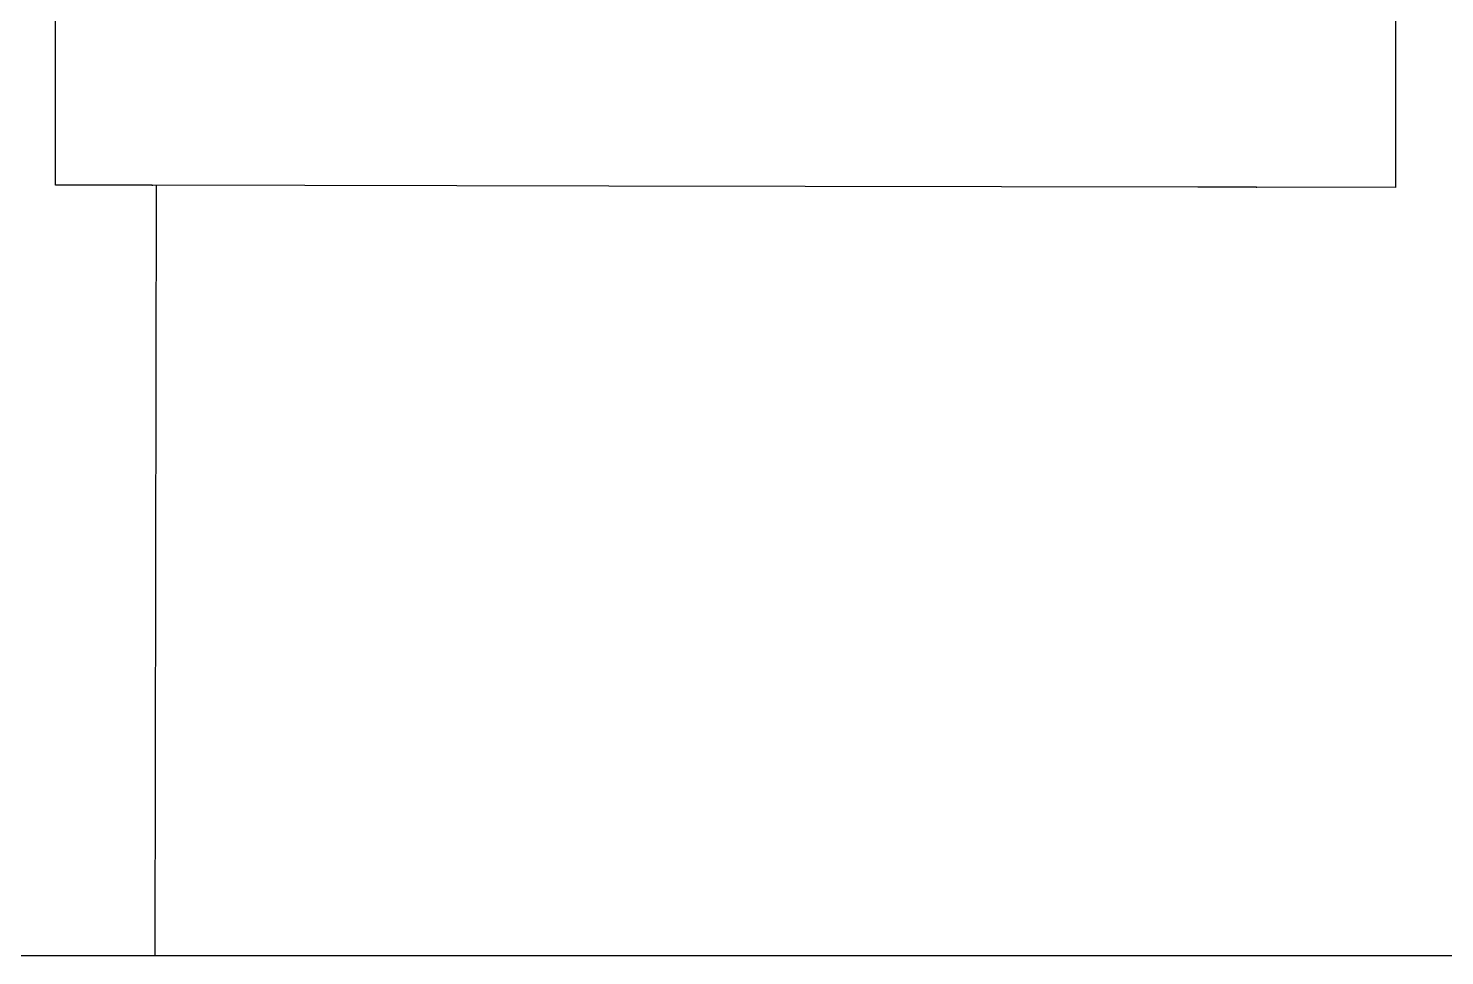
# Model space of a CAD drawing. Header units: millimetres. Extents: x 173236 to 801264, y -94969 to 615039.
# Drawn here: x 297362 to 298737, y -2874 to -1973 of the extents above; entities that cross this region are included whole.
import ezdxf

# ---------------------------------------------------------------- set-up
doc = ezdxf.new("R2010")
doc.units = ezdxf.units.MM
doc.header["$MEASUREMENT"] = 0
for name, color, linetype in [('VOX-A-ELEV-1-NEAR-RefEdit0', 130, 'Continuous'), ('VOX-A-STAIRS-STEPS', 140, 'Continuous'), ('VOX-A-WALL-PATT', 233, 'Continuous')]:
    doc.layers.add(name, color=color, linetype=linetype)

# ---------------------------------------------------------------- blocks, each defined once
blk = doc.blocks.new('STAIR')
at = {"layer": 'VOX-A-WALL-PATT'}
for p, q in [((293996.4, 697.1), (293996.4, 478.9)), ((292695.2, 481.3), (292695.5, 656.3)), ((292788.8, 481.1), (292695.2, 481.3)), ((292788.8, 481.1), (292789.6, 481.1)), ((292789.6, 481.1), (292789.9, 481.1)), ((293232.4, 480.3), (292789.9, 481.1)), ((292793.2, 481.1), (292791.8, -267.2)), ((293804.2, 479.3), (293232.4, 480.3)), ((293806.4, 479.2), (293804.2, 479.3)), ((293827.2, 479.2), (293806.4, 479.2)), ((293860.9, 479.1), (293827.2, 479.2)), ((293860.9, 479.1), (293861.7, 479.1)), ((293996.1, 478.9), (293861.7, 479.1))]:
    blk.add_line(p, q, dxfattribs=at)

msp = doc.modelspace()

# ---------------------------------------------------------------- linework, layer by layer
at = {"layer": 'VOX-A-ELEV-1-NEAR-RefEdit0'}
msp.add_line((287649.8, -2873.8), (300994, -2873.8), dxfattribs=at)

# ---------------------------------------------------------------- block references
at = {"layer": 'VOX-A-STAIRS-STEPS'}
msp.add_blockref('STAIR', (4693.1, -2606.7), dxfattribs=at)

doc.saveas('drawing.dxf')
